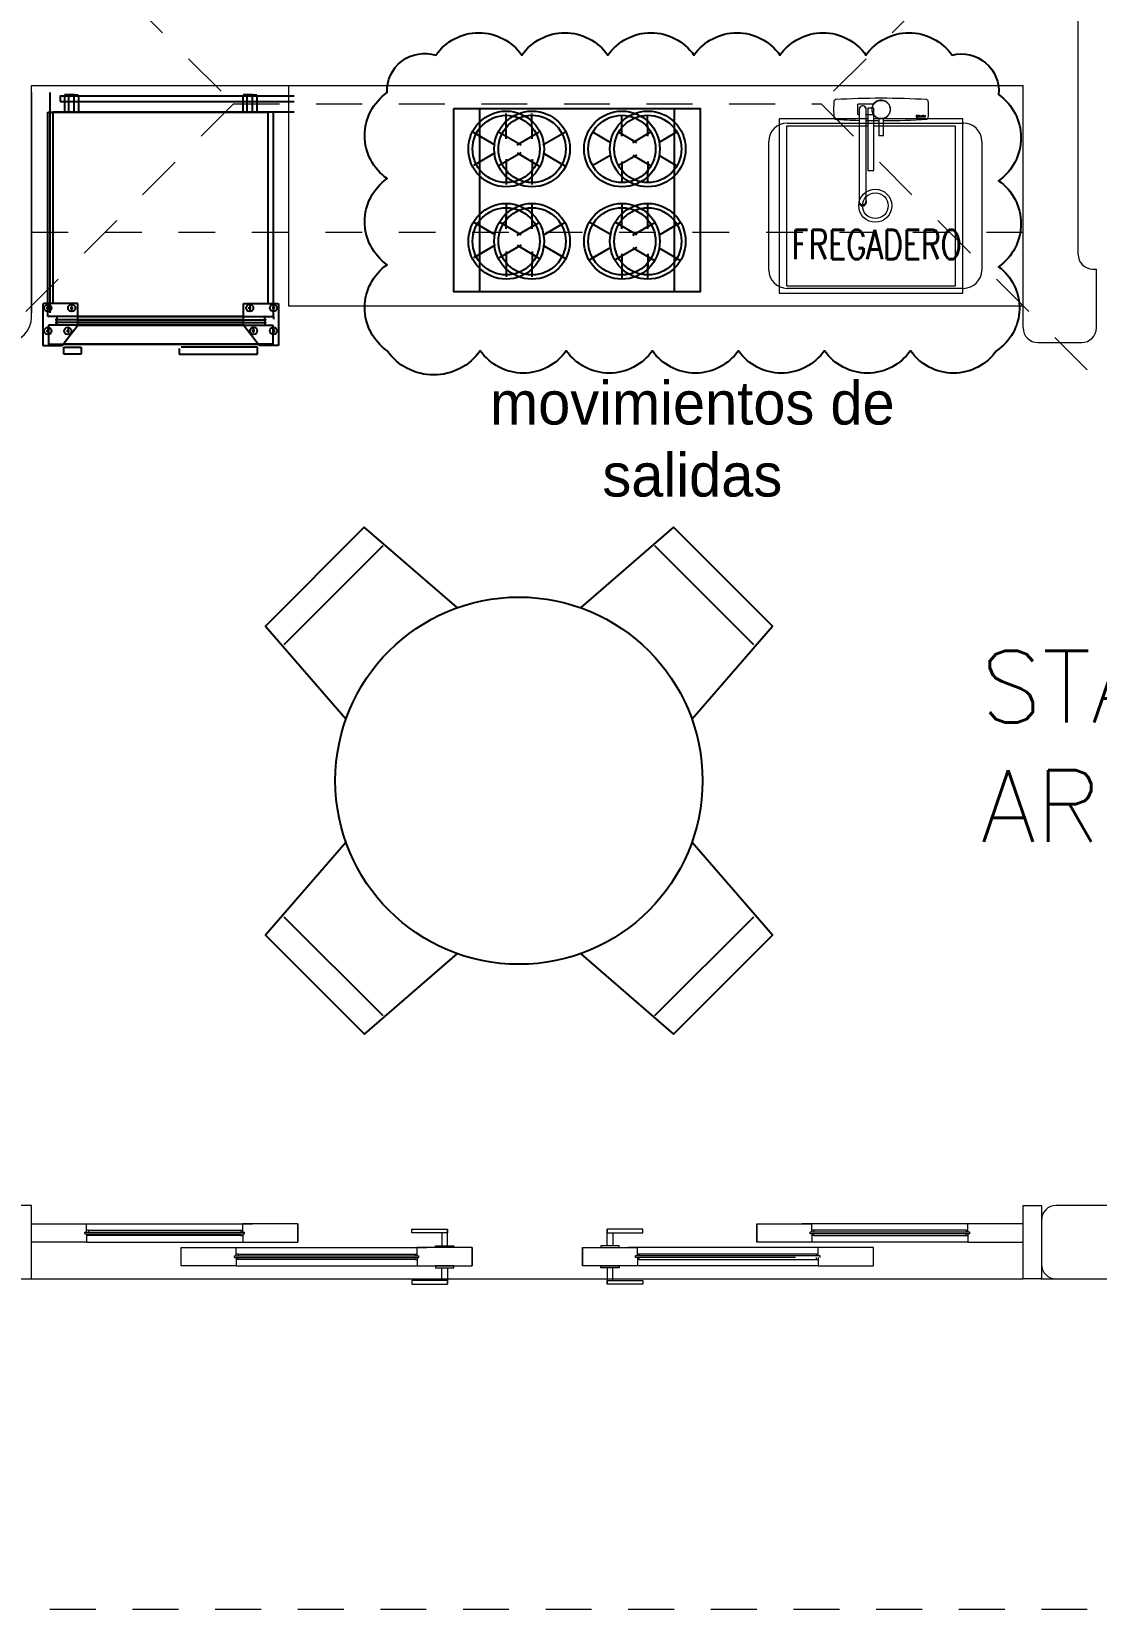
# Model space of a CAD drawing. Header units: metres. Extents: x -232 to 581, y 30 to 789.
# Drawn here: x 93.616 to 96.516, y 656.512 to 660.809 of the extents above; entities that cross this region are included whole.
import ezdxf

# ---------------------------------------------------------------- set-up
doc = ezdxf.new("R2010")
doc.units = ezdxf.units.M
doc.linetypes.add('DASHED', pattern=[0.75, 0.5, -0.25])
doc.linetypes.add('HIDDEN2', pattern=[0.1875, 0.125, -0.0625])
for name, color, linetype, lineweight in [('01a_Mobiliario', 250, 'Continuous', 0), ('02_mobiliario', 250, 'Continuous', 5), ('A-DOOR', 35, 'Continuous', 5), ('A-WALL', 250, 'Continuous', 20), ('baños', 140, 'Continuous', 0), ('MOB FIJOS', 251, 'Continuous', 0), ('PROYECCION', 9, 'DASHED', 0), ('textos', 7, 'Continuous', 0)]:
    doc.layers.add(name, color=color, linetype=linetype, lineweight=lineweight)
doc.layers.add('MOBILIARIOS', color=252, linetype='Continuous')
doc.layers.add('PISO', color=7, linetype='Continuous', lineweight=5, true_color=0xe6e6e6)
doc.layers.add('Techos 1', color=7, linetype='HIDDEN2', lineweight=9, true_color=0x42391a)
doc.styles.add('Arch-Dim', font='romans.shx', dxfattribs={"width": 0.75})
doc.styles.get("Standard").update_dxf_attribs({"font": 'arial.ttf'})

# ---------------------------------------------------------------- blocks, each defined once
blk = doc.blocks.new('A$Cc6a1f6da')
at = {"layer": 'A-DOOR'}
for p, q in [((0.05, 0.1643), (0.2, 0.1643)), ((0.05, 0.1143), (0.05, 0.1643)), ((0.195, 0.1368), (0.195, 0.1418)), ((0.195, 0.1418), (0.63, 0.1418)), ((0.195, 0.1368), (0.63, 0.1368)), ((0.2, 0.1418), (0.2, 0.1643)), ((0.2, 0.1643), (0.6512, 0.1643)), ((0.205, 0.1466), (0.2, 0.1466)), ((0.2, 0.1368), (0.2, 0.1143)), ((0.205, 0.1321), (0.2, 0.1321)), ((0.205, 0.1466), (0.205, 0.1418)), ((0.205, 0.1466), (0.62, 0.1466)), ((0.205, 0.1321), (0.205, 0.1368)), ((0.62, 0.1321), (0.205, 0.1321)), ((0.62, 0.1466), (0.625, 0.1466)), ((0.62, 0.1466), (0.62, 0.1418)), ((0.62, 0.1321), (0.62, 0.1368)), ((0.62, 0.1321), (0.625, 0.1321)), ((0.625, 0.1418), (0.625, 0.1643)), ((0.775, 0.1643), (0.625, 0.1643)), ((0.625, 0.1368), (0.625, 0.1143)), ((0.63, 0.1368), (0.63, 0.1418)), ((0.775, 0.1643), (0.775, 0.1143)), ((0.775, 0.1143), (0.775, 0.1643)), ((1.1675, 0.1398), (1.1675, 0.1047)), ((1.1825, 0.1047), (1.1825, 0.1495)), ((1.6175, 0.1047), (1.6175, 0.1495)), ((1.6325, 0.1398), (1.6325, 0.1047)), ((2.025, 0.1643), (2.025, 0.1143)), ((2.025, 0.1643), (2.175, 0.1643)), ((2.025, 0.1143), (2.025, 0.1643)), ((2.6, 0.1643), (2.1488, 0.1643)), ((2.605, 0.1418), (2.17, 0.1418)), ((2.17, 0.1368), (2.17, 0.1418)), ((2.605, 0.1368), (2.17, 0.1368)), ((2.175, 0.1418), (2.175, 0.1643)), ((2.18, 0.1466), (2.175, 0.1466)), ((2.175, 0.1368), (2.175, 0.1143)), ((2.18, 0.1321), (2.175, 0.1321)), ((2.595, 0.1466), (2.18, 0.1466)), ((2.18, 0.1466), (2.18, 0.1418)), ((2.18, 0.1321), (2.18, 0.1368)), ((2.18, 0.1321), (2.595, 0.1321)), ((2.595, 0.1466), (2.6, 0.1466)), ((2.595, 0.1466), (2.595, 0.1418)), ((2.595, 0.1321), (2.595, 0.1368)), ((2.595, 0.1321), (2.6, 0.1321)), ((2.6, 0.1418), (2.6, 0.1643)), ((2.75, 0.1643), (2.6, 0.1643)), ((2.6, 0.1368), (2.6, 0.1143)), ((2.605, 0.1368), (2.605, 0.1418)), ((2.75, 0.1143), (2.75, 0.1643)), ((0.2, 0.1143), (0.05, 0.1143)), ((0.2, 0.1143), (0.6512, 0.1143)), ((0.4576, 0.0997), (0.6076, 0.0997)), ((0.4576, 0.0497), (0.4576, 0.0997)), ((0.6076, 0.0772), (0.6076, 0.0997)), ((0.6076, 0.0997), (1.1262, 0.0997)), ((0.625, 0.1143), (0.775, 0.1143)), ((1.1, 0.0772), (1.1, 0.0997)), ((1.25, 0.0997), (1.1, 0.0997)), ((1.25, 0.0997), (1.25, 0.0497)), ((1.25, 0.0497), (1.25, 0.0997)), ((1.55, 0.0997), (1.55, 0.0497)), ((1.55, 0.0997), (1.7, 0.0997)), ((1.55, 0.0497), (1.55, 0.0997)), ((2.1924, 0.0997), (1.6738, 0.0997)), ((1.7, 0.0772), (1.7, 0.0997)), ((2.175, 0.1143), (2.025, 0.1143)), ((2.6, 0.1143), (2.1488, 0.1143)), ((2.1924, 0.0772), (2.1924, 0.0997)), ((2.3424, 0.0997), (2.1924, 0.0997)), ((2.3424, 0.0497), (2.3424, 0.0997)), ((2.6, 0.1143), (2.75, 0.1143)), ((0.6076, 0.0497), (0.4576, 0.0497)), ((0.6026, 0.0722), (0.6026, 0.0772)), ((0.6026, 0.0772), (1.105, 0.0772)), ((0.6026, 0.0722), (1.105, 0.0722)), ((0.6126, 0.082), (0.6076, 0.082)), ((0.6076, 0.0722), (0.6076, 0.0497)), ((0.6126, 0.0675), (0.6076, 0.0675)), ((0.6076, 0.0497), (1.1262, 0.0497)), ((0.6126, 0.082), (0.6126, 0.0772)), ((0.6126, 0.082), (1.095, 0.082)), ((0.6126, 0.0675), (0.6126, 0.0722)), ((1.095, 0.0675), (0.6126, 0.0675)), ((1.095, 0.082), (1.1, 0.082)), ((1.095, 0.082), (1.095, 0.0772)), ((1.095, 0.0675), (1.095, 0.0722)), ((1.095, 0.0675), (1.1, 0.0675)), ((1.1, 0.0722), (1.1, 0.0497)), ((1.1, 0.0497), (1.25, 0.0497)), ((1.105, 0.0722), (1.105, 0.0772)), ((1.1675, 0.0097), (1.1675, 0.0447)), ((1.1825, 0.0447), (1.1825, 0)), ((1.7, 0.0497), (1.55, 0.0497)), ((1.6175, 0.0447), (1.6175, 0)), ((1.6325, 0.0097), (1.6325, 0.0447)), ((2.1924, 0.0497), (1.6738, 0.0497)), ((2.1974, 0.0772), (1.695, 0.0772)), ((1.695, 0.0722), (1.695, 0.0772)), ((2.13, 0.0722), (1.695, 0.0722)), ((1.705, 0.082), (1.7, 0.082)), ((1.7, 0.0722), (1.7, 0.0497)), ((1.705, 0.0675), (1.7, 0.0675)), ((2.1874, 0.082), (1.705, 0.082)), ((1.705, 0.082), (1.705, 0.0772)), ((1.705, 0.0675), (1.705, 0.0722)), ((1.705, 0.0675), (2.1874, 0.0675)), ((2.1874, 0.082), (2.1924, 0.082)), ((2.1874, 0.082), (2.1874, 0.0772)), ((2.1874, 0.0675), (2.1874, 0.0722)), ((2.1874, 0.0675), (2.1924, 0.0675)), ((2.1924, 0.0722), (2.1924, 0.0497)), ((2.1924, 0.0497), (2.3424, 0.0497)), ((2.1974, 0.0722), (2.1974, 0.0772))]:
    blk.add_line(p, q, dxfattribs=at)
for points in [[(0.05, 0.2143), (0, 0.2143), (0, 0.0143), (0.05, 0.0143)], [(2.75, 0.2143), (2.8, 0.2143), (2.8, 0.0143), (2.75, 0.0143)], [(1.1825, 0.1495), (1.1825, 0.1398), (1.0852, 0.1398), (1.0852, 0.1495)], [(1.6175, 0.1495), (1.6175, 0.1398), (1.7148, 0.1398), (1.7148, 0.1495)], [(1.1997, 0.0997), (1.1503, 0.0997), (1.1503, 0.1047), (1.1997, 0.1047)], [(1.6003, 0.0997), (1.6497, 0.0997), (1.6497, 0.1047), (1.6003, 0.1047)], [(1.1997, 0.0497), (1.1503, 0.0497), (1.1503, 0.0447), (1.1997, 0.0447)], [(1.6003, 0.0497), (1.6497, 0.0497), (1.6497, 0.0447), (1.6003, 0.0447)], [(1.1825, 0), (1.1825, 0.0096), (1.0852, 0.0096), (1.0852, 0)], [(1.6175, 0), (1.6175, 0.0096), (1.7148, 0.0096), (1.7148, 0)]]:
    blk.add_lwpolyline(points, close=True, dxfattribs=at)
at = {"layer": 'PISO'}
blk.add_line((0.05, 0.0143), (2.75, 0.0143), dxfattribs=at)
blk = doc.blocks.new('27.11.2025 LN09 1ER NIVEL')
at = {"layer": '01a_Mobiliario', "color": 18, "true_color": 0x000000, "transparency": 33554684}
blk.add_line((171.1338, 93.8941), (173.1338, 93.8941), dxfattribs=at)
at = {"layer": '02_mobiliario', "color": 18, "true_color": 0x000000}
for p, q in [((171.1338, 94.4941), (171.1338, 93.8941)), ((170.4338, 94.4745), (170.4338, 93.8745))]:
    blk.add_line(p, q, dxfattribs=at)
at = {"layer": 'A-WALL', "color": 18, "true_color": 0x000000}
for p, q in [((173.2838, 94.0341), (173.2838, 95.6041)), ((170.4338, 94.4941), (173.1338, 94.4941)), ((173.1338, 93.8341), (173.1338, 94.4941)), ((173.3238, 93.9941), (173.3335, 93.9941)), ((173.3335, 93.8341), (173.3335, 93.9941)), ((173.1738, 93.7941), (173.2935, 93.7941))]:
    blk.add_line(p, q, dxfattribs=at)
blk.add_lwpolyline([(175.5438, 91.4441), (173.2238, 91.4441, 0.414214), (173.1838, 91.4041), (173.1838, 91.2841, 0.414214), (173.2238, 91.2441), (175.7438, 91.2441, 0.414214), (175.7838, 91.2841), (175.7838, 91.6041, 0.414214), (175.7438, 91.6441), (175.6238, 91.6441, 0.414214), (175.5838, 91.6041), (175.5838, 91.4841, -0.414214)], format="xyb", close=True, dxfattribs=at)
for centre, start, end in [((173.3238, 94.0341), 180, 270), ((173.1738, 93.8341), 180, 270), ((173.2935, 93.8341), 270, 0)]:
    blk.add_arc(centre, 0.04, start, end, dxfattribs=at)
at = {"layer": 'MOB FIJOS', "color": 18, "true_color": 0x000000, "transparency": 33554684}
for points in [[(172.7114, 94.4034), (172.4694, 94.4034), (172.4694, 93.9284), (172.9694, 93.9284), (172.9694, 94.4034), (172.7274, 94.4034)], [(172.7114, 94.3834), (172.4894, 94.3834), (172.4894, 93.9484), (172.9494, 93.9484), (172.9494, 94.3834), (172.7274, 94.3834)]]:
    blk.add_lwpolyline(points, dxfattribs=at)
at = {"layer": 'MOB FIJOS', "color": 18, "ltscale": 0.005, "true_color": 0x000000, "transparency": 33554684}
blk.add_lwpolyline([(172.7114, 94.2628), (172.7274, 94.2628), (172.7274, 94.4319), (172.7114, 94.4319)], close=True, dxfattribs=at)
at = {"layer": 'MOBILIARIOS', "color": 18, "true_color": 0x000000}
for p, q in [((170.4838, 94.4745), (170.4838, 93.8745)), ((171.1486, 94.4216), (170.4928, 94.4216)), ((170.4928, 93.9005), (170.4928, 94.4216)), ((171.0928, 93.865), (171.0928, 94.4216)), ((171.0928, 93.865), (171.0928, 94.4216)), ((170.4648, 93.9005), (170.4648, 93.7855)), ((170.56, 93.9005), (170.4659, 93.9005)), ((170.4737, 93.8884), (170.4821, 93.8884)), ((170.4779, 93.8949), (170.4779, 93.8831)), ((170.5387, 93.8878), (170.547, 93.8878)), ((170.5429, 93.8943), (170.5429, 93.8825)), ((170.56, 93.8413), (170.56, 93.9005)), ((170.56, 93.865), (171.0928, 93.865)), ((170.56, 93.8561), (171.0709, 93.8561)), ((170.56, 93.8488), (171.071, 93.8488)), ((171.0928, 93.865), (171.0928, 93.8579)), ((170.4737, 93.8258), (170.4821, 93.8258)), ((170.4779, 93.8322), (170.4779, 93.8205)), ((170.5171, 93.7855), (170.56, 93.8413)), ((170.5292, 93.8258), (170.5375, 93.8258)), ((170.5334, 93.8322), (170.5334, 93.8205)), ((170.56, 93.8412), (171.0908, 93.8412)), ((171.0908, 93.8412), (171.0908, 93.7897)), ((170.4648, 93.7855), (170.5171, 93.7855)), ((171.0908, 93.7897), (170.5204, 93.7897)), ((170.8357, 93.7779), (170.8357, 93.762)), ((170.8357, 93.762), (171.049, 93.762)), ((171.049, 93.7818), (170.8412, 93.7818)), ((171.049, 93.762), (171.049, 93.7818))]:
    blk.add_line(p, q, dxfattribs=at)
at = {"layer": 'MOBILIARIOS', "color": 18, "true_color": 0x000000, "transparency": 33554684}
for p, q in [((171.7262, 94.3491, -0.2267), (171.7259, 94.4178, -0.2267)), ((172.0413, 94.3555, -0.2245), (172.0411, 94.4128, -0.2245)), ((171.6965, 94.3318, -0.2267), (171.6369, 94.3659, -0.2267)), ((171.756, 94.3321, -0.2267), (171.8154, 94.3667, -0.2267)), ((172.0116, 94.3382, -0.2245), (171.9619, 94.3666, -0.2245)), ((172.0711, 94.3384, -0.2245), (172.1206, 94.3673, -0.2245)), ((171.6965, 94.3105, -0.2267), (171.6369, 94.2764, -0.2267)), ((171.7262, 94.2932, -0.2267), (171.7259, 94.2245, -0.2267)), ((171.7262, 94.2932, -0.2267), (171.726, 94.2359, -0.2267)), ((171.756, 94.3102, -0.2267), (171.8154, 94.2756, -0.2267)), ((172.0116, 94.3041, -0.2245), (171.9619, 94.2757, -0.2245)), ((172.0413, 94.2868, -0.2245), (172.0411, 94.2295, -0.2245)), ((172.0711, 94.3038, -0.2245), (172.1206, 94.275, -0.2245)), ((171.7265, 94.104, -0.2245), (171.7268, 94.1727, -0.2245)), ((171.7265, 94.104, -0.2245), (171.7267, 94.1612, -0.2245)), ((172.0416, 94.104, -0.2245), (172.0419, 94.1727, -0.2245)), ((172.0416, 94.104, -0.2245), (172.0419, 94.1612, -0.2245)), ((171.6967, 94.0869, -0.2245), (171.6373, 94.1215, -0.2245)), ((171.6967, 94.0869, -0.2245), (171.6472, 94.1158, -0.2245)), ((171.7562, 94.0867, -0.2245), (171.8158, 94.1208, -0.2245)), ((171.7562, 94.0867, -0.2245), (171.8059, 94.1151, -0.2245)), ((172.0118, 94.0869, -0.2245), (171.9524, 94.1215, -0.2245)), ((172.0118, 94.0869, -0.2245), (171.9623, 94.1158, -0.2245)), ((172.0713, 94.0867, -0.2245), (172.1309, 94.1208, -0.2245)), ((172.0713, 94.0867, -0.2245), (172.121, 94.1151, -0.2245)), ((171.6965, 94.059, -0.2267), (171.6369, 94.0248, -0.2267)), ((171.6965, 94.059, -0.2267), (171.6468, 94.0305, -0.2267)), ((171.756, 94.0587, -0.2267), (171.8055, 94.0299, -0.2267)), ((171.756, 94.0587, -0.2267), (171.8154, 94.0241, -0.2267)), ((171.7262, 94.0417, -0.2267), (171.7259, 93.9729, -0.2267)), ((171.7262, 94.0417, -0.2267), (171.726, 93.9844, -0.2267)), ((172.0116, 94.0526, -0.2245), (171.952, 94.0185, -0.2245)), ((172.0116, 94.0526, -0.2245), (171.9619, 94.0242, -0.2245)), ((172.0413, 94.0353, -0.2245), (172.041, 93.9666, -0.2245)), ((172.0413, 94.0353, -0.2245), (172.0411, 93.978, -0.2245)), ((172.0711, 94.0523, -0.2245), (172.1305, 94.0177, -0.2245)), ((172.0711, 94.0523, -0.2245), (172.1206, 94.0235, -0.2245))]:
    blk.add_line(p, q, dxfattribs=at)
at = {"layer": 'MOBILIARIOS', "color": 18, "true_color": 0x000000}
for points in [[(171.1486, 94.465), (170.5113, 94.465), (170.5113, 94.4508)], [(170.5113, 94.4508), (171.1486, 94.4508)], [(170.5234, 94.4677), (170.5234, 94.4217), (170.5494, 94.4217), (170.5494, 94.4681), (170.5239, 94.4681)], [(171.0094, 94.4677), (171.0094, 94.4217), (171.0354, 94.4217), (171.0354, 94.4681), (171.0099, 94.4681)]]:
    blk.add_lwpolyline(points, dxfattribs=at)
at = {"layer": 'MOBILIARIOS', "color": 18, "true_color": 0x000000, "transparency": 33554684}
blk.add_lwpolyline([(171.5838, 94.4316), (172.1838, 94.4316), (172.1838, 93.9316), (171.5838, 93.9316)], close=True, dxfattribs=at)
at = {"layer": 'MOBILIARIOS', "color": 18, "true_color": 0x000000}
blk.add_lwpolyline([(171.07, 93.865, 0.07449), (171.069, 93.8641, 0.142933), (171.0687, 93.8635, 0.012436), (171.0686, 93.8626, 0.008719), (171.0685, 93.8614, 0.012824), (171.0685, 93.8592, 0.170045), (171.0685, 93.859, 0.064909), (171.0688, 93.8587, -0.028465), (171.0691, 93.8585, -0.000964), (171.0693, 93.8583, 0.000975), (171.0694, 93.8581, 0.016252), (171.0699, 93.8576, -0.007259), (171.0703, 93.8572, -0.101341), (171.0708, 93.8565, -0.125391), (171.0709, 93.8558, -0.099398), (171.0707, 93.8554, -0.066636), (171.0703, 93.8549, -0.114144), (171.0698, 93.8546, 0.158175), (171.0693, 93.8542, 0.070805), (171.0688, 93.8536, 0.101338), (171.0687, 93.8531, 0.006939), (171.0687, 93.8529, 0.003583), (171.0687, 93.8526, 0.021021), (171.0688, 93.851, 0.123419), (171.0689, 93.8508, 0.070149), (171.069, 93.8506, 0.010726), (171.07, 93.8499, 0.015913), (171.0704, 93.8495, -0.053707), (171.0709, 93.8492, -0.153884), (171.0709, 93.8491, -0.043445), (171.071, 93.8485, -0.103673), (171.0709, 93.8476, -0.146244), (171.0705, 93.847, -0.17565), (171.0701, 93.8469, 0.187862), (171.0696, 93.8468, 0.056397), (171.0693, 93.8465, 0.073542), (171.0691, 93.8461, 0.071127), (171.069, 93.8457, 0.026182), (171.0689, 93.8446, 0.04809), (171.069, 93.8431, 0.143234), (171.0693, 93.8427, 0.172942), (171.0699, 93.8423, -0.069337), (171.0705, 93.842, -0.029957), (171.0708, 93.8417, -0.026207), (171.0712, 93.8414)], format="xyb", dxfattribs=at)
at = {"layer": 'MOBILIARIOS', "color": 18, "true_color": 0x000000, "transparency": 33554684}
for centre, radius in [((171.7263, 94.3211, -0.2245), 0.1031), ((171.7263, 94.3211, -0.2245), 0.0916), ((172.0415, 94.3211, -0.2245), 0.1031), ((172.0415, 94.3211, -0.2245), 0.0916), ((171.7263, 94.0696, -0.2245), 0.1031), ((171.7263, 94.0696, -0.2245), 0.0916), ((172.0415, 94.0696, -0.2245), 0.1031), ((172.0415, 94.0696, -0.2245), 0.0916)]:
    blk.add_circle(centre, radius, dxfattribs=at)
at = {"layer": 'MOBILIARIOS', "color": 18, "true_color": 0x000000}
for centre in [(170.4784, 93.8881), (170.543, 93.8881), (170.4784, 93.8256), (170.5323, 93.8256)]:
    blk.add_circle(centre, 0.00987, dxfattribs=at)
at = {"layer": 'PISO', "color": 18, "true_color": 0x000000}
blk.add_line((173.1819, 91.2441), (173.2238, 91.2441), dxfattribs=at)
at = {"layer": 'Techos 1', "color": 18, "true_color": 0x000000}
for p, q in [((166.8838, 98.544), (170.9838, 94.4441)), ((176.6838, 98.5441), (172.5838, 94.4441)), ((170.9838, 94.4441), (166.8838, 90.344)), ((170.9838, 94.4441), (172.5838, 94.4441)), ((172.5838, 94.4441), (176.6838, 90.3441)), ((176.6838, 90.3441), (166.8838, 90.344))]:
    blk.add_line(p, q, dxfattribs=at)
at = {"color": 18, "true_color": 0x000000}
blk.add_blockref('A$Cc6a1f6da', (170.3838, 91.2298), dxfattribs=at)
at = {"layer": 'textos', "color": 18, "true_color": 0x000000, "insert": (173.0182, 92.4343), "char_height": 0.195, "width": 3.422974, "attachment_point": 7}
blk.add_mtext('{\\Fromans|c0;STAFF \\PAREA}', dxfattribs=at)
blk = doc.blocks.new('SE3')
at = {"layer": 'MOB FIJOS'}
for p, q in [((115.4, 359.7), (115.4, 371.2)), ((132.6, 371.2), (115.4, 371.2)), ((116.8, 365.4), (116.8, 264.8)), ((124.5, 264.8), (124.5, 365.4)), ((115.4, 359.7), (116.8, 359.7)), ((124.5, 359.7), (132.6, 359.7)), ((138.5, 355.7), (138.5, 336.6)), ((143.5, 336.6), (143.5, 355.7)), ((180, 358.9), (179.6, 358.9)), ((179.6, 358.9), (179.6, 357)), ((179.6, 357), (180, 357)), ((180, 358.1), (180, 358.9)), ((180.7, 358.1), (180, 358.1)), ((180, 357), (180, 357.8)), ((180, 357.8), (180.7, 357.8)), ((181.1, 358.9), (180.7, 358.9)), ((180.7, 358.9), (180.7, 358.1)), ((180.7, 357.8), (180.7, 357)), ((180.7, 357), (181.1, 357)), ((181.1, 357), (181.1, 358.9)), ((181.5, 358.9), (182.8, 358.9)), ((181.5, 357), (181.5, 358.9)), ((182.9, 357), (181.5, 357)), ((181.8, 358.6), (181.8, 358.2)), ((182.8, 358.6), (181.8, 358.6)), ((181.8, 358.2), (182.8, 358.2)), ((181.8, 357.8), (181.8, 357.3)), ((182.8, 357.8), (181.8, 357.8)), ((181.8, 357.3), (182.9, 357.3)), ((182.8, 358.9), (182.8, 358.6)), ((182.8, 358.2), (182.8, 357.8)), ((182.9, 357.3), (182.9, 357)), ((183.2, 358.9), (183.6, 358.9)), ((183.2, 357), (183.2, 358.9)), ((184.5, 357), (183.2, 357)), ((183.6, 358.9), (183.6, 357.3)), ((183.6, 357.3), (184.5, 357.3)), ((184.5, 357.3), (184.5, 357)), ((184.6, 358.9), (185, 358.9)), ((185.2, 357), (184.6, 358.9)), ((185, 358.9), (185.4, 357.5)), ((185.6, 357), (185.2, 357)), ((185.4, 357.5), (185.9, 358.9)), ((186.3, 358.9), (185.6, 357)), ((185.9, 358.9), (186.3, 358.9)), ((186.5, 358.9), (187.8, 358.9)), ((186.5, 357), (186.5, 358.9)), ((187.8, 357), (186.5, 357)), ((186.8, 358.6), (186.8, 358.2)), ((187.8, 358.6), (186.8, 358.6)), ((186.8, 358.2), (187.7, 358.2)), ((186.8, 357.8), (186.8, 357.3)), ((187.7, 357.8), (186.8, 357.8)), ((186.8, 357.3), (187.8, 357.3)), ((187.7, 358.2), (187.7, 357.8)), ((187.8, 358.9), (187.8, 358.6)), ((187.8, 357.3), (187.8, 357)), ((188, 358.9), (188.5, 358.9)), ((188.6, 358), (188, 358.9)), ((188, 357), (188.6, 358)), ((188.4, 357), (188, 357)), ((188.8, 357.7), (188.4, 357)), ((188.5, 358.9), (188.8, 358.3)), ((188.8, 358.3), (189.2, 358.9)), ((189.2, 357), (188.8, 357.7)), ((189.6, 358.9), (189, 358)), ((189, 358), (189.7, 357)), ((189.2, 358.9), (189.6, 358.9)), ((189.7, 357), (189.2, 357)), ((143.5, 336.6), (138.5, 336.6)), ((116.5, 264.1), (116.5, 263.5)), ((116.8, 264.8), (116.8, 264.1)), ((124.5, 264.1), (124.5, 264.8)), ((124.8, 263.5), (124.8, 264.1))]:
    blk.add_line(p, q, dxfattribs=at)
blk.add_circle((141, 365.4), 10, dxfattribs=at)
for centre, radius, start, end in [((200.7, 365.4), 111.9, 175.2133, 184.7867), ((90.8, 374.6), 1.52, 93.4481, 175.2133), ((141, -458.7), 836.4, 86.5519, 93.4481), ((120.7, 365.4), 3.91, 0, 192.0524), ((120.7, 365.4), 3.81, 0, 180), ((120.7, 365.4), 3.91, 347.9113, 0), ((141, 365.4), 10.2, 0, 255.8182), ((141, 365.4), 10.2, 284.1818, 0), ((191.2, 374.6), 1.52, 4.7867, 86.5519), ((81.2, 365.4), 111.9, 355.2133, 4.7867), ((90.8, 356.2), 1.52, 184.7867, 266.5519), ((141, 1189.5), 836.4, 266.5519, 268.3467), ((141, 1189.5), 836.4, 268.8689, 269.8295), ((141, 1189.5), 836.4, 270.1705, 273.4481), ((191.2, 356.2), 1.52, 273.4481, 355.2133)]:
    blk.add_arc(centre, radius, start, end, dxfattribs=at)
for centre, major_axis, start_param, end_param in [((120.7, 264.1), (4.12, 0), 2.748282, 6.283185), ((120.7, 263.5), (4.12, 0), 3.141593, 6.283185), ((120.7, 264.8), (-3.81, 0), 0, 3.141593), ((120.7, 264.1), (3.81, 0), 3.141593, 6.283185), ((120.7, 264.1), (4.12, 0), 0, 0.393311)]:
    blk.add_ellipse(centre, major_axis=major_axis, ratio=0.996195, start_param=start_param, end_param=end_param, dxfattribs=at)
blk = doc.blocks.new('A$C774B1081')
at = {"layer": 'MOBILIARIOS', "linetype": 'ByBlock'}
for p, q in [((732.1, 1125), (446.4, 1125)), ((53.6, 732.1), (53.6, 446.4)), ((1125, 446.4), (1125, 732.1)), ((446.4, 53.6), (732.1, 53.6))]:
    blk.add_line(p, q, dxfattribs=at)
for points in [[(750, 928.6), (732.1, 1178.6), (446.4, 1178.6), (428.6, 928.6)], [(250, 750), (0, 732.1), (0, 446.4), (250, 428.6)], [(928.6, 428.6), (1178.6, 446.4), (1178.6, 732.1), (928.6, 750)], [(428.6, 250), (446.4, 0), (732.1, 0), (750, 250)]]:
    blk.add_lwpolyline(points, dxfattribs=at)
blk.add_circle((589.3, 589.3), 375, dxfattribs=at)
blk = doc.blocks.new('20.03.2026 LN 09 PRIMER NIVEL ARQ')
at = {"layer": '01a_Mobiliario', "color": 1, "transparency": 33554684}
blk.add_line((-9.486, -59.8432), (-7.486, -59.8432), dxfattribs=at)
at = {"layer": '02_mobiliario', "color": 1}
for p, q in [((-9.486, -59.2432), (-9.486, -59.8432)), ((-10.186, -59.2627), (-10.186, -59.8627))]:
    blk.add_line(p, q, dxfattribs=at)
at = {"layer": 'A-WALL', "color": 1}
for p, q in [((-7.336, -59.7032), (-7.336, -58.1332)), ((-10.186, -59.8732), (-10.186, -59.2432)), ((-10.186, -59.2432), (-7.486, -59.2432)), ((-7.486, -59.9032), (-7.486, -59.2432)), ((-7.296, -59.7432), (-7.2863, -59.7432)), ((-7.2863, -59.9032), (-7.2863, -59.7432)), ((-7.446, -59.9432), (-7.3263, -59.9432))]:
    blk.add_line(p, q, dxfattribs=at)
blk.add_lwpolyline([(-5.186, -62.2932), (-7.396, -62.2932, 0.414214), (-7.436, -62.3332), (-7.436, -62.4532, 0.414214), (-7.396, -62.4932), (-4.876, -62.4932, 0.414214), (-4.836, -62.4532), (-4.836, -62.1332, 0.414214), (-4.876, -62.0932), (-4.996, -62.0932, 0.407284), (-5.036, -62.1322)], format="xyb", dxfattribs=at)
for centre, radius, start, end in [((-7.296, -59.7032), 0.04, 180, 270), ((-10.256, -59.8732), 0.07, 270, 0), ((-7.446, -59.9032), 0.04, 180, 270), ((-7.3263, -59.9032), 0.04, 270, 0)]:
    blk.add_arc(centre, radius, start, end, dxfattribs=at)
at = {"layer": 'MOB FIJOS', "color": 1}
for p, q in [((-8.1284, -59.3458), (-7.9087, -59.3458)), ((-7.9087, -59.3458), (-7.6484, -59.3458)), ((-8.1784, -59.7458), (-8.1784, -59.3958)), ((-7.5984, -59.3958), (-7.5984, -59.7458)), ((-7.6484, -59.7958), (-8.1284, -59.7958))]:
    blk.add_line(p, q, dxfattribs=at)
for centre, start, end in [((-8.1284, -59.3958), 90, 180), ((-7.6484, -59.3958), 0, 90), ((-8.1284, -59.7458), 180, 270), ((-7.6484, -59.7458), 270, 0)]:
    blk.add_arc(centre, 0.05, start, end, dxfattribs=at)
at = {"layer": 'MOB FIJOS', "color": 1, "ltscale": 0.01}
for major_axis in [(0.0318, -0.0318), (0.0247, -0.0247)]:
    blk.add_ellipse((-7.8884, -59.5708), major_axis=major_axis, ratio=1, start_param=2.356194489560823, end_param=8.639379796740409, dxfattribs=at)
at = {"layer": 'MOBILIARIOS', "color": 1}
for p, q in [((-10.1418, -59.8723), (-10.1418, -59.3157)), ((-10.1418, -59.3157), (-9.5418, -59.3157)), ((-10.1418, -59.8723), (-10.1418, -59.3157)), ((-9.5418, -59.8368), (-9.5418, -59.3157)), ((-9.609, -59.896), (-9.609, -59.8368)), ((-9.609, -59.8368), (-9.5149, -59.8368)), ((-9.5877, -59.8495), (-9.5961, -59.8495)), ((-9.5919, -59.843), (-9.5919, -59.8548)), ((-9.5227, -59.8489), (-9.5311, -59.8489)), ((-9.5269, -59.8424), (-9.5269, -59.8542)), ((-9.5138, -59.8368), (-9.5138, -59.9518)), ((-9.609, -59.8723), (-10.1418, -59.8723)), ((-9.609, -59.8961), (-10.1398, -59.8961)), ((-10.1398, -59.8961), (-10.1398, -59.9475)), ((-9.609, -59.8885), (-10.12, -59.8885)), ((-9.609, -59.8812), (-10.1199, -59.8812)), ((-9.5661, -59.9518), (-9.609, -59.896)), ((-9.5782, -59.9115), (-9.5866, -59.9115)), ((-9.5824, -59.9051), (-9.5824, -59.9168)), ((-9.5227, -59.9115), (-9.5311, -59.9115)), ((-9.5269, -59.9051), (-9.5269, -59.9168)), ((-10.1398, -59.9475), (-9.5694, -59.9475)), ((-10.098, -59.9753), (-10.098, -59.9555)), ((-10.098, -59.9555), (-10.0506, -59.9555)), ((-10.0506, -59.9753), (-10.098, -59.9753)), ((-10.0506, -59.9555), (-10.0506, -59.9753)), ((-9.5138, -59.9518), (-9.5661, -59.9518))]:
    blk.add_line(p, q, dxfattribs=at)
at = {"layer": 'MOBILIARIOS', "color": 1, "transparency": 33554684}
for p, q in [((-8.8232, -59.3882, -0.2267), (-8.8235, -59.3195, -0.2267)), ((-8.5081, -59.3818, -0.2245), (-8.5083, -59.3245, -0.2245)), ((-8.8529, -59.4055, -0.2267), (-8.9125, -59.3714, -0.2267)), ((-8.7934, -59.4052, -0.2267), (-8.734, -59.3706, -0.2267)), ((-8.5377, -59.3991, -0.2245), (-8.5874, -59.3707, -0.2245)), ((-8.4782, -59.3988, -0.2245), (-8.4288, -59.37, -0.2245)), ((-8.8529, -59.4268, -0.2267), (-8.9125, -59.4609, -0.2267)), ((-8.8232, -59.4441, -0.2267), (-8.8235, -59.5128, -0.2267)), ((-8.8232, -59.4441, -0.2267), (-8.8234, -59.5014, -0.2267)), ((-8.7934, -59.4271, -0.2267), (-8.734, -59.4617, -0.2267)), ((-8.5377, -59.4332, -0.2245), (-8.5874, -59.4616, -0.2245)), ((-8.5081, -59.4505, -0.2245), (-8.5083, -59.5078, -0.2245)), ((-8.4782, -59.4334, -0.2245), (-8.4288, -59.4623, -0.2245)), ((-8.8229, -59.6333, -0.2245), (-8.8226, -59.5646, -0.2245)), ((-8.8229, -59.6333, -0.2245), (-8.8227, -59.5761, -0.2245)), ((-8.5078, -59.6333, -0.2245), (-8.5075, -59.5646, -0.2245)), ((-8.5078, -59.6333, -0.2245), (-8.5075, -59.5761, -0.2245)), ((-8.8527, -59.6504, -0.2245), (-8.9121, -59.6158, -0.2245)), ((-8.8527, -59.6504, -0.2245), (-8.9022, -59.6215, -0.2245)), ((-8.7932, -59.6506, -0.2245), (-8.7336, -59.6165, -0.2245)), ((-8.7932, -59.6506, -0.2245), (-8.7435, -59.6222, -0.2245)), ((-8.5376, -59.6504, -0.2245), (-8.597, -59.6158, -0.2245)), ((-8.5376, -59.6504, -0.2245), (-8.5871, -59.6215, -0.2245)), ((-8.4781, -59.6506, -0.2245), (-8.4184, -59.6165, -0.2245)), ((-8.4781, -59.6506, -0.2245), (-8.4284, -59.6222, -0.2245)), ((-8.8529, -59.6783, -0.2267), (-8.9125, -59.7124, -0.2267)), ((-8.8529, -59.6783, -0.2267), (-8.9026, -59.7068, -0.2267)), ((-8.7934, -59.6786, -0.2267), (-8.7439, -59.7074, -0.2267)), ((-8.7934, -59.6786, -0.2267), (-8.734, -59.7132, -0.2267)), ((-8.8232, -59.6956, -0.2267), (-8.8235, -59.7643, -0.2267)), ((-8.8232, -59.6956, -0.2267), (-8.8234, -59.7529, -0.2267)), ((-8.5377, -59.6847, -0.2245), (-8.5974, -59.7188, -0.2245)), ((-8.5377, -59.6847, -0.2245), (-8.5874, -59.7131, -0.2245)), ((-8.5081, -59.702, -0.2245), (-8.5083, -59.7707, -0.2245)), ((-8.5081, -59.702, -0.2245), (-8.5083, -59.7593, -0.2245)), ((-8.4782, -59.685, -0.2245), (-8.4189, -59.7196, -0.2245)), ((-8.4782, -59.685, -0.2245), (-8.4288, -59.7138, -0.2245))]:
    blk.add_line(p, q, dxfattribs=at)
at = {"layer": 'MOBILIARIOS', "color": 1}
for points in [[(-10.0584, -59.2696), (-10.0584, -59.3156), (-10.0845, -59.3156), (-10.0845, -59.2692), (-10.0589, -59.2692)], [(-9.5724, -59.2696), (-9.5724, -59.3156), (-9.5985, -59.3156), (-9.5985, -59.2692), (-9.5729, -59.2692)]]:
    blk.add_lwpolyline(points, dxfattribs=at)
at = {"layer": 'MOBILIARIOS', "color": 1, "transparency": 33554684}
blk.add_lwpolyline([(-8.9656, -59.3057), (-8.3656, -59.3057), (-8.3656, -59.8057), (-8.9656, -59.8057)], close=True, dxfattribs=at)
at = {"layer": 'MOBILIARIOS', "color": 1}
blk.add_lwpolyline([(-10.119, -59.8723, -0.07449), (-10.118, -59.8732, -0.142933), (-10.1177, -59.8738, -0.012436), (-10.1176, -59.8746, -0.008719), (-10.1176, -59.8759, -0.012824), (-10.1175, -59.8781, -0.170045), (-10.1176, -59.8783, -0.064909), (-10.1178, -59.8786, 0.028465), (-10.1181, -59.8788, 0.000964), (-10.1183, -59.879, -0.000975), (-10.1184, -59.8792, -0.016252), (-10.1189, -59.8796, 0.007259), (-10.1193, -59.8801, 0.101341), (-10.1198, -59.8808, 0.125391), (-10.1199, -59.8815, 0.099398), (-10.1197, -59.8819, 0.066636), (-10.1193, -59.8824, 0.114144), (-10.1188, -59.8827, -0.158175), (-10.1183, -59.8831, -0.070805), (-10.1179, -59.8837, -0.101338), (-10.1177, -59.8842, -0.006939), (-10.1177, -59.8844, -0.003583), (-10.1177, -59.8847, -0.021021), (-10.1178, -59.8863, -0.123419), (-10.1179, -59.8865, -0.070149), (-10.118, -59.8867, -0.010726), (-10.119, -59.8874, -0.015913), (-10.1194, -59.8877, 0.053707), (-10.1199, -59.8881, 0.153884), (-10.12, -59.8882, 0.043445), (-10.12, -59.8888, 0.103673), (-10.1199, -59.8897, 0.146244), (-10.1195, -59.8903, 0.17565), (-10.1191, -59.8904, -0.187862), (-10.1186, -59.8905, -0.056397), (-10.1183, -59.8908, -0.073542), (-10.1181, -59.8912, -0.071127), (-10.118, -59.8916, -0.026182), (-10.1179, -59.8927, -0.04809), (-10.118, -59.8942, -0.143234), (-10.1183, -59.8946, -0.172942), (-10.1189, -59.8949, 0.069337), (-10.1195, -59.8953, 0.029957), (-10.1199, -59.8955, 0.026207), (-10.1202, -59.8959)], format="xyb", dxfattribs=at)
at = {"layer": 'MOBILIARIOS', "color": 1, "transparency": 33554684}
for centre, radius in [((-8.823, -59.4161, -0.2245), 0.1031), ((-8.823, -59.4161, -0.2245), 0.0916), ((-8.5079, -59.4161, -0.2245), 0.1031), ((-8.5079, -59.4161, -0.2245), 0.0916), ((-8.823, -59.6677, -0.2245), 0.1031), ((-8.823, -59.6677, -0.2245), 0.0916), ((-8.5079, -59.6677, -0.2245), 0.1031), ((-8.5079, -59.6677, -0.2245), 0.0916)]:
    blk.add_circle(centre, radius, dxfattribs=at)
at = {"layer": 'MOBILIARIOS', "color": 1}
for centre in [(-9.592, -59.8492), (-9.5274, -59.8492), (-9.5813, -59.9116), (-9.5274, -59.9116)]:
    blk.add_circle(centre, 0.00987, dxfattribs=at)
at = {"layer": 'PISO', "color": 1}
blk.add_line((-7.4379, -62.4932), (-7.396, -62.4932), dxfattribs=at)
at = {"layer": 'PROYECCION', "color": 1, "linetype": 'DASHED', "ltscale": 0.1}
blk.add_line((-10.186, -59.6432), (-7.486, -59.6432), dxfattribs=at)
at = {"layer": 'Techos 1', "color": 1}
for p, q in [((-13.736, -55.1932), (-9.636, -59.2932)), ((-3.936, -55.1932), (-8.036, -59.2932)), ((-9.636, -59.2932), (-13.736, -63.3932)), ((-9.636, -59.2932), (-8.036, -59.2932)), ((-8.036, -59.2932), (-3.936, -63.3932)), ((-3.936, -63.3932), (-13.736, -63.3932))]:
    blk.add_line(p, q, dxfattribs=at)
at = {"color": 1}
blk.add_blockref('A$Cc6a1f6da', (-10.236, -62.5075), dxfattribs=at)
at = {"layer": 'MOB FIJOS', "color": 1, "xscale": 0.002480511886764446, "yscale": 0.002480511886764446, "zscale": 0.002480511886764446}
blk.add_blockref('SE3', (-8.2222, -60.215), dxfattribs=at)
at = {"layer": 'MOBILIARIOS', "color": 1, "xscale": 0.001333333333333352, "yscale": 0.001333333333333352, "zscale": 0.001333333333333352, "rotation": 45.00000000000001}
blk.add_blockref('A$C774B1081', (-8.8589, -62.2477), dxfattribs=at)
at = {"layer": 'baños', "color": 1, "linetype": 'Continuous'}
for tag, p in [('MODELNUMBER', (-12.0611, -62.0707)), ('MATERIAL', (-12.0611, -62.0709)), ('PRODUCT', (-12.0611, -62.0708)), ('TRADENAME', (-12.0611, -62.0708))]:
    blk.add_attdef(tag, p, '', height=0.0000254, rotation=359.9999, dxfattribs=at)
at = {"layer": 'textos', "color": 1, "insert": (-8.1163, -59.7165), "char_height": 0.08, "width": 26.65337, "attachment_point": 7, "style": 'Arch-Dim'}
blk.add_mtext('\\pxt5.9124,29;FREGADERO', dxfattribs=at)
at = {"layer": 'textos', "color": 1, "insert": (-7.6016, -61.303), "char_height": 0.195, "width": 3.422974, "attachment_point": 7}
blk.add_mtext('{\\Fromans|c0;STAFF \\PAREA}', dxfattribs=at)

msp = doc.modelspace()

# ---------------------------------------------------------------- linework, layer by layer
at = {"color": 6}
msp.add_lwpolyline([(94.5841, 659.9401, -0.520567), (94.5841, 660.1744, -0.520567), (94.5841, 660.4088, -0.520567), (94.5841, 660.6431, -0.520567), (94.7166, 660.7449, -0.520567), (94.9509, 660.7449, -0.520567), (95.1852, 660.7449, -0.520567), (95.4195, 660.7449, -0.520567), (95.6538, 660.7449, -0.520567), (95.8881, 660.7449, -0.520567), (96.1224, 660.7449, -0.520567), (96.2492, 660.6374, -0.520567), (96.2492, 660.4031, -0.520567), (96.2492, 660.1688, -0.520567), (96.2435, 659.9401, -0.520567), (96.0092, 659.9401, -0.520567), (95.7749, 659.9401, -0.520567), (95.5406, 659.9401, -0.520567), (95.3063, 659.9401, -0.520567), (95.0719, 659.9401, -0.520567), (94.8376, 659.9401, -0.520567)], format="xyb", close=True, dxfattribs=at)

# ---------------------------------------------------------------- block references
at = {"color": 1}
for name, p in [('20.03.2026 LN 09 PRIMER NIVEL ARQ', (103.8018, 719.9057)), ('27.11.2025 LN09 1ER NIVEL', (-76.818, 566.1684))]:
    msp.add_blockref(name, p, dxfattribs=at)

# ---------------------------------------------------------------- texts
at = {"color": 6, "insert": (94.8108, 659.8568), "char_height": 0.117677, "attachment_point": 1}
msp.add_mtext_dynamic_manual_height_columns('\\pxqc;{\\fCentury Gothic|b0|i0|c0|p34;movimientos de salidas }', width=1.208784, gutter_width=0.0869, heights=[0.7944], dxfattribs=at)

doc.saveas('drawing.dxf')
